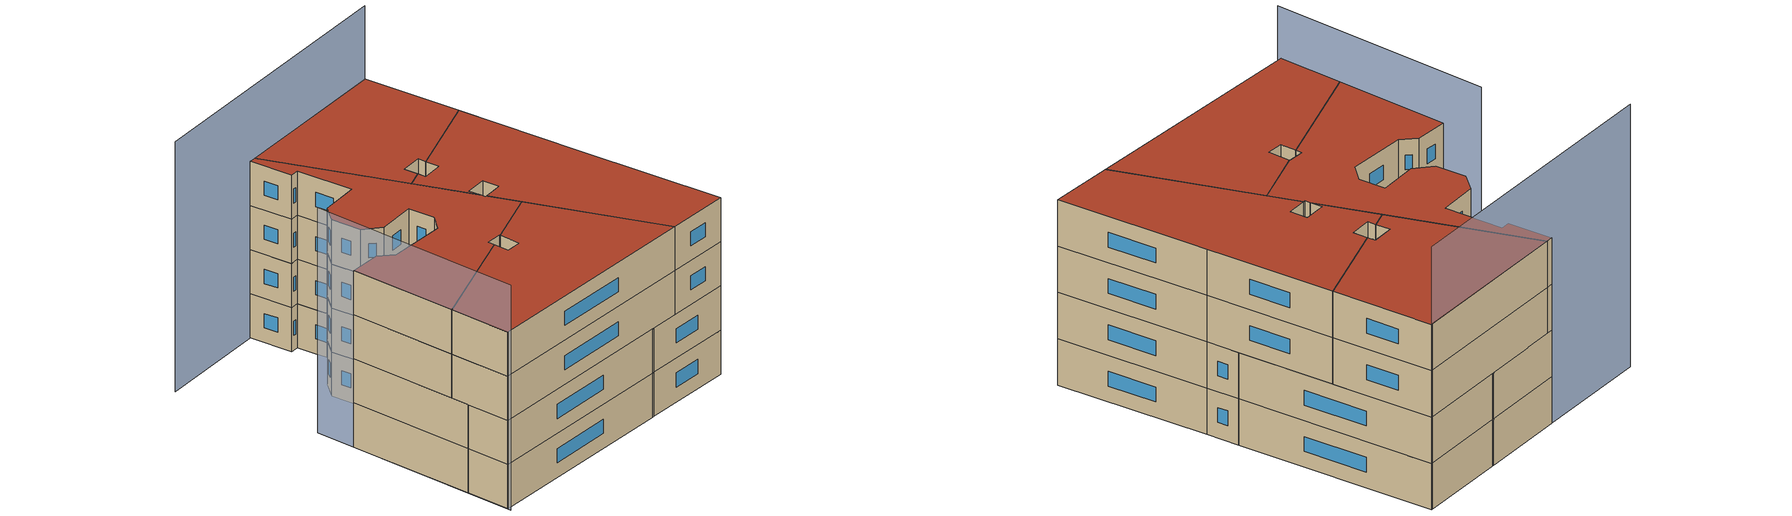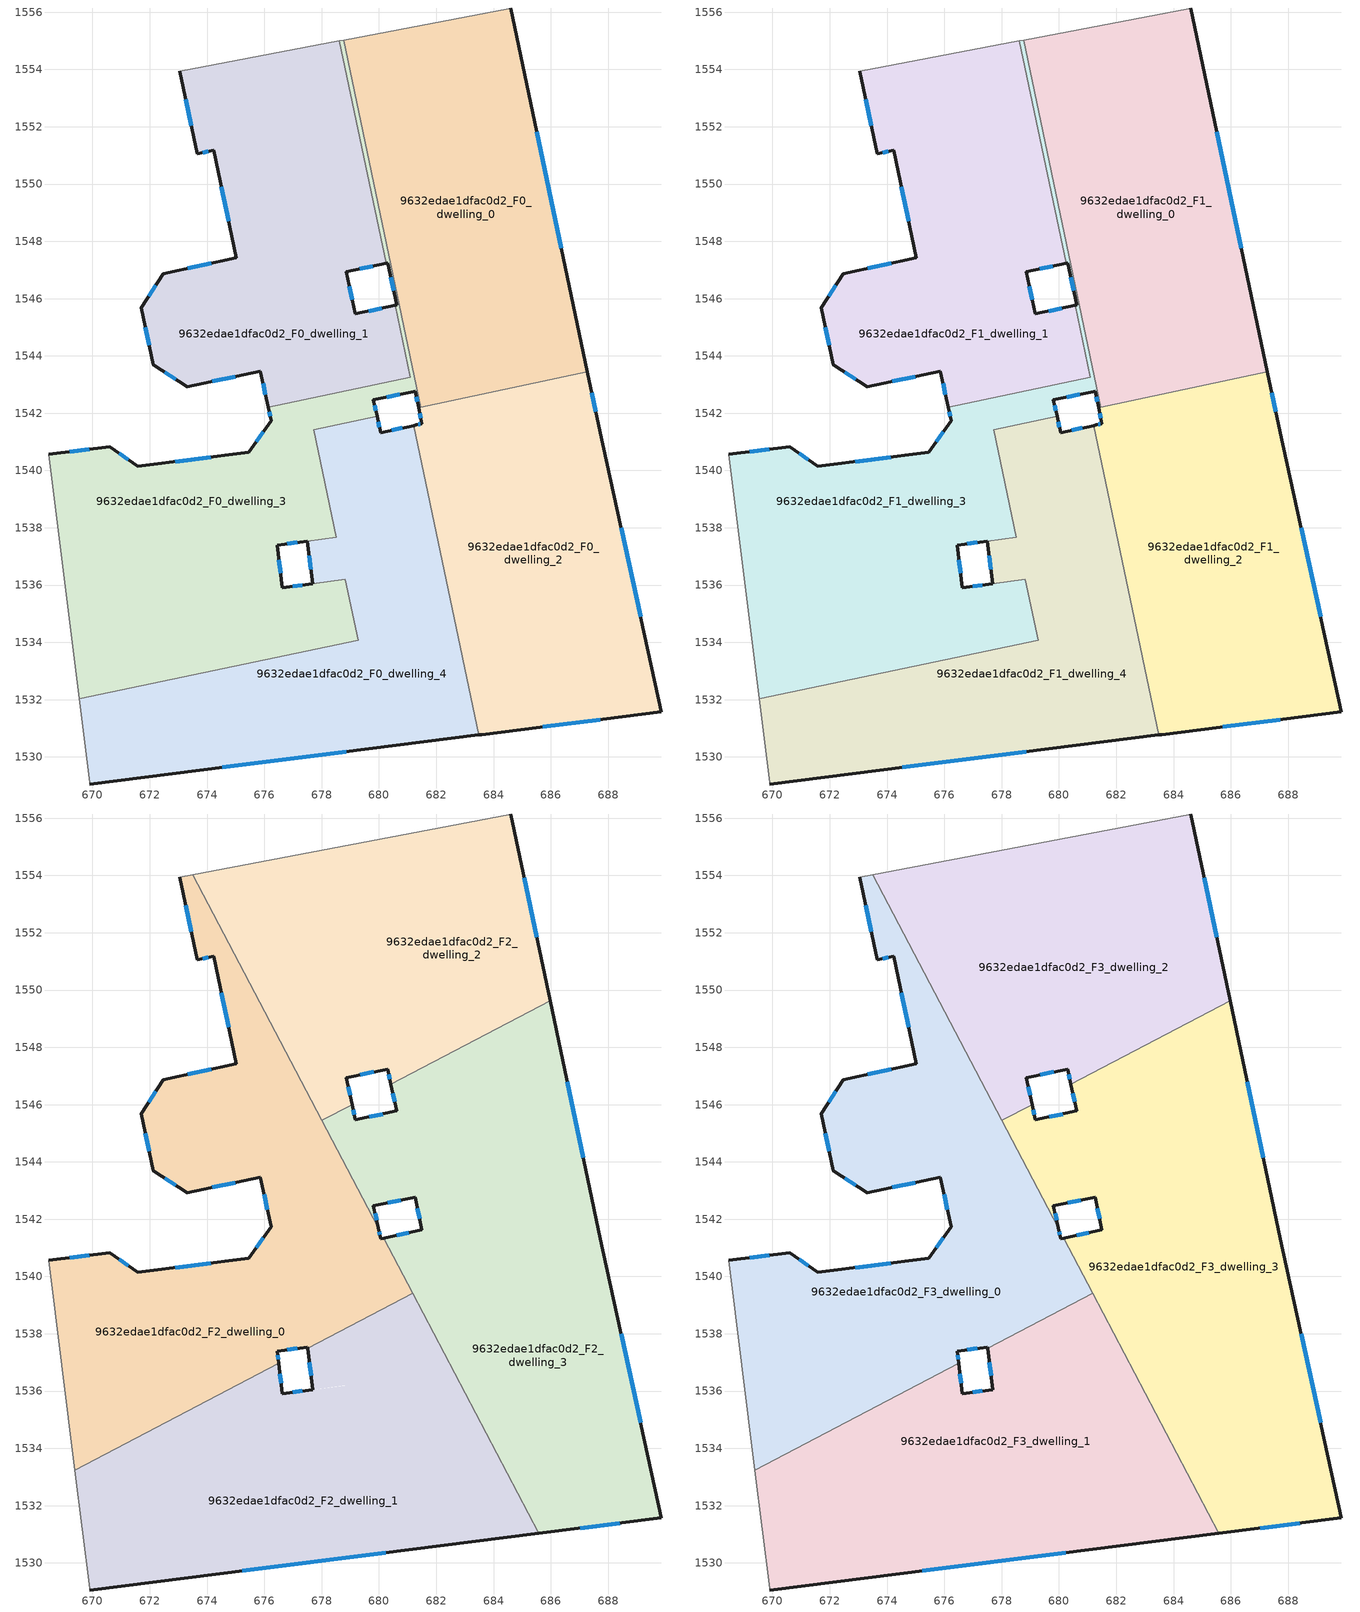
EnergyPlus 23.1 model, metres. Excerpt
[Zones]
9632edae1dfac0d2_F0_dwelling_0
 floor ground (EU_floor_Construction): 684.6,1556.15 687.28,1543.44 681.46,1542.21 678.77,1555.03 684.54,1556.12 z0
 wall outside (EU_wall_Construction): 687.28,1543.44 684.6,1556.15 z0:3
 wall adiabatic (EU_wall_Construction): 684.6,1556.15 684.54,1556.12 678.77,1555.03 z0:3
 wall to 9632edae1dfac0d2_F0_dwelling_3 (EU_wall_Construction): 678.77,1555.03 681.46,1542.21 z0:3
 wall to 9632edae1dfac0d2_F0_dwelling_2 (EU_wall_Construction): 681.46,1542.21 687.28,1543.44 z0:3
 window (EU_Window_Construction): 686.37,1547.76 685.51,1551.82 z1.02:1.98
9632edae1dfac0d2_F0_dwelling_1
 floor ground (EU_floor_Construction): 678.62,1555 680.25,1547.23 678.86,1546.94 679.18,1545.46 680.56,1545.76 681.09,1543.26 676.13,1542.21 675.86,1543.47 673.3,1542.92 672.12,1543.69 671.69,1545.68 672.46,1546.87 675.02,1547.42 674.23,1551.18 673.66,1551.06 673.04,1553.93 z0
 wall outside (EU_wall_Construction): 673.04,1553.93 673.66,1551.06 674.23,1551.18 675.02,1547.42 672.46,1546.87 671.69,1545.68 672.12,1543.69 673.3,1542.92 675.86,1543.47 676.13,1542.21 / 680.56,1545.76 679.18,1545.46 678.86,1546.94 680.25,1547.23 z0:3
 wall adiabatic (EU_wall_Construction): 678.62,1555 673.04,1553.93 z0:3
 wall to 9632edae1dfac0d2_F0_dwelling_3 (EU_wall_Construction): 680.25,1547.23 678.62,1555 / 676.13,1542.21 681.09,1543.26 680.56,1545.76 z0:3
 window (EU_Window_Construction): 674.17,1543.11 674.99,1543.28 / 672.52,1543.43 672.9,1543.18 / 671.84,1545.01 671.97,1544.37 / 672.2,1546.46 671.96,1546.09 / 674.15,1547.23 673.33,1547.05 / 674.5,1549.9 674.75,1548.7 / 673.85,1551.1 674.03,1551.14 / 673.25,1552.96 673.45,1552.04 / 679.33,1547.04 679.78,1547.13 / 679.07,1545.96 678.97,1546.44 / 680.09,1545.66 679.65,1545.57 / 675.95,1543.04 676.04,1542.64 z1.02:1.98
9632edae1dfac0d2_F0_dwelling_2
 floor ground (EU_floor_Construction): 687.28,1543.44 687.73,1541.32 689.86,1531.57 683.58,1530.78 683.48,1530.77 681.21,1541.57 681.31,1541.59 681.5,1541.63 681.38,1542.2 z0
 wall outside (EU_wall_Construction): 681.38,1542.2 681.5,1541.63 681.31,1541.59 681.21,1541.57 / 683.48,1530.77 683.58,1530.78 689.86,1531.57 687.73,1541.32 687.28,1543.44 z0:3
 wall to 9632edae1dfac0d2_F0_dwelling_4 (EU_wall_Construction): 681.21,1541.57 683.48,1530.77 z0:3
 wall to 9632edae1dfac0d2_F0_dwelling_3 (EU_wall_Construction): 681.46,1542.21 681.38,1542.2 z0:3
 window (EU_Window_Construction): 681.44,1541.62 681.37,1541.61 / 681.42,1542.01 681.46,1541.83 / 687.58,1542.04 687.43,1542.72 / 689.13,1534.89 688.45,1538 / 685.72,1531.05 687.72,1531.3 z1.02:1.98
9632edae1dfac0d2_F0_dwelling_3
 floor ground (EU_floor_Construction): 678.77,1555.03 681.46,1542.21 681.38,1542.2 681.26,1542.77 681.19,1542.76 679.81,1542.46 679.93,1541.89 677.72,1541.43 678.51,1537.67 676.45,1537.4 676.63,1535.91 678.82,1536.2 679.27,1534.08 669.54,1532.03 668.47,1540.56 670.61,1540.83 671.58,1540.14 675.45,1540.63 676.23,1541.73 676.13,1542.21 681.09,1543.26 680.56,1545.76 680.62,1545.78 680.31,1547.24 680.25,1547.23 678.62,1555 z0
 wall outside (EU_wall_Construction): 676.13,1542.21 676.23,1541.73 675.45,1540.63 671.58,1540.14 670.61,1540.83 668.47,1540.56 / 680.25,1547.23 680.31,1547.24 680.62,1545.78 680.56,1545.76 / 679.93,1541.89 679.81,1542.46 681.19,1542.76 681.26,1542.77 681.38,1542.2 / 677.69,1536.05 676.63,1535.91 676.45,1537.4 677.5,1537.53 z0:3
 wall adiabatic (EU_wall_Construction): 668.47,1540.56 669.54,1532.03 / 678.77,1555.03 678.62,1555 z0:3
 wall to 9632edae1dfac0d2_F0_dwelling_4 (EU_wall_Construction): 677.51,1537.54 678.52,1537.67 / 678.82,1536.2 677.69,1536.05 / 669.54,1532.03 679.27,1534.08 678.82,1536.19 / 678.51,1537.67 677.72,1541.43 679.93,1541.89 z0:3
 window (EU_Window_Construction): 669.88,1540.74 669.2,1540.65 / 671.25,1540.38 670.94,1540.6 / 674.13,1540.46 672.9,1540.31 / 675.97,1541.36 675.72,1541 / 676.16,1542.05 676.2,1541.9 / 680.41,1546.74 680.51,1546.28 / 681.3,1542.58 681.34,1542.39 / 680.28,1542.56 680.72,1542.66 / 679.89,1542.09 679.85,1542.27 / 676.81,1537.44 677.14,1537.49 / 676.57,1536.42 676.51,1536.89 / 677.33,1536 676.99,1535.96 z1.02:1.98
9632edae1dfac0d2_F0_dwelling_4
 floor ground (EU_floor_Construction): 681.21,1541.57 683.48,1530.77 669.9,1529.05 669.9,1529.11 669.54,1532.03 679.27,1534.08 678.82,1536.2 677.69,1536.05 677.51,1537.54 678.52,1537.67 677.72,1541.43 679.93,1541.89 680.06,1541.32 z0
 wall outside (EU_wall_Construction): 681.21,1541.57 680.06,1541.32 679.93,1541.89 / 669.9,1529.05 683.48,1530.77 / 677.51,1537.54 677.69,1536.05 z0:3
 wall adiabatic (EU_wall_Construction): 669.54,1532.03 669.9,1529.11 669.9,1529.05 z0:3
 window (EU_Window_Construction): 680.02,1541.51 679.98,1541.7 / 680.82,1541.48 680.45,1541.4 / 674.52,1529.64 678.86,1530.18 / 677.57,1537.03 677.63,1536.55 z1.02:1.98
9632edae1dfac0d2_F1_dwelling_0
 floor to 9632edae1dfac0d2_F0_dwelling_0 (EU_floor_Construction): 684.6,1556.15 687.28,1543.44 681.46,1542.21 678.77,1555.03 684.54,1556.12 z3
 wall outside (EU_wall_Construction): 687.28,1543.44 684.6,1556.15 z3:6
 wall adiabatic (EU_wall_Construction): 684.6,1556.15 684.54,1556.12 678.77,1555.03 z3:6
 wall to 9632edae1dfac0d2_F1_dwelling_3 (EU_wall_Construction): 678.77,1555.03 681.46,1542.21 z3:6
 wall to 9632edae1dfac0d2_F1_dwelling_2 (EU_wall_Construction): 681.46,1542.21 687.28,1543.44 z3:6
 window (EU_Window_Construction): 686.37,1547.76 685.51,1551.82 z4.02:4.98
9632edae1dfac0d2_F1_dwelling_1
 floor to 9632edae1dfac0d2_F0_dwelling_1 (EU_floor_Construction): 678.62,1555 680.25,1547.23 678.86,1546.94 679.18,1545.46 680.56,1545.76 681.09,1543.26 676.13,1542.21 675.86,1543.47 673.3,1542.92 672.12,1543.69 671.69,1545.68 672.46,1546.87 675.02,1547.42 674.23,1551.18 673.66,1551.06 673.04,1553.93 z3
 wall outside (EU_wall_Construction): 673.04,1553.93 673.66,1551.06 674.23,1551.18 675.02,1547.42 672.46,1546.87 671.69,1545.68 672.12,1543.69 673.3,1542.92 675.86,1543.47 676.13,1542.21 / 680.56,1545.76 679.18,1545.46 678.86,1546.94 680.25,1547.23 z3:6
 wall adiabatic (EU_wall_Construction): 678.62,1555 673.04,1553.93 z3:6
 wall to 9632edae1dfac0d2_F1_dwelling_3 (EU_wall_Construction): 680.25,1547.23 678.62,1555 / 676.13,1542.21 681.09,1543.26 680.56,1545.76 z3:6
 window (EU_Window_Construction): 674.17,1543.11 674.99,1543.28 / 672.52,1543.43 672.9,1543.18 / 671.84,1545.01 671.97,1544.37 / 672.2,1546.46 671.96,1546.09 / 674.15,1547.23 673.33,1547.05 / 674.5,1549.9 674.75,1548.7 / 673.85,1551.1 674.03,1551.14 / 673.25,1552.96 673.45,1552.04 / 679.33,1547.04 679.78,1547.13 / 679.07,1545.96 678.97,1546.44 / 680.09,1545.66 679.65,1545.57 / 675.95,1543.04 676.04,1542.64 z4.02:4.98
9632edae1dfac0d2_F1_dwelling_2
 floor to 9632edae1dfac0d2_F0_dwelling_2 (EU_floor_Construction): 687.28,1543.44 687.73,1541.32 689.86,1531.57 683.58,1530.78 683.48,1530.77 681.21,1541.57 681.31,1541.59 681.5,1541.63 681.38,1542.2 z3
 wall outside (EU_wall_Construction): 681.38,1542.2 681.5,1541.63 681.31,1541.59 681.21,1541.57 / 683.48,1530.77 683.58,1530.78 689.86,1531.57 687.73,1541.32 687.28,1543.44 z3:6
 wall to 9632edae1dfac0d2_F1_dwelling_4 (EU_wall_Construction): 681.21,1541.57 683.48,1530.77 z3:6
 wall to 9632edae1dfac0d2_F1_dwelling_3 (EU_wall_Construction): 681.46,1542.21 681.38,1542.2 z3:6
 window (EU_Window_Construction): 681.44,1541.62 681.37,1541.61 / 681.42,1542.01 681.46,1541.83 / 687.58,1542.04 687.43,1542.72 / 689.13,1534.89 688.45,1538 / 685.72,1531.05 687.72,1531.3 z4.02:4.98
9632edae1dfac0d2_F1_dwelling_3
 floor to 9632edae1dfac0d2_F0_dwelling_3 (EU_floor_Construction): 678.77,1555.03 681.46,1542.21 681.38,1542.2 681.26,1542.77 681.19,1542.76 679.81,1542.46 679.93,1541.89 677.72,1541.43 678.52,1537.67 677.5,1537.53 676.45,1537.4 676.63,1535.91 677.69,1536.05 678.82,1536.19 679.27,1534.08 669.54,1532.03 668.47,1540.56 670.61,1540.83 671.58,1540.14 675.45,1540.63 676.23,1541.73 676.13,1542.21 681.09,1543.26 680.56,1545.76 680.62,1545.78 680.31,1547.24 680.25,1547.23 678.62,1555 z3
 wall outside (EU_wall_Construction): 676.13,1542.21 676.23,1541.73 675.45,1540.63 671.58,1540.14 670.61,1540.83 668.47,1540.56 / 680.25,1547.23 680.31,1547.24 680.62,1545.78 680.56,1545.76 / 679.93,1541.89 679.81,1542.46 681.19,1542.76 681.26,1542.77 681.38,1542.2 / 677.69,1536.05 676.63,1535.91 676.45,1537.4 677.5,1537.53 z3:6
 wall adiabatic (EU_wall_Construction): 668.47,1540.56 669.54,1532.03 / 678.77,1555.03 678.62,1555 z3:6
 wall to 9632edae1dfac0d2_F1_dwelling_4 (EU_wall_Construction): 677.51,1537.54 678.52,1537.67 / 678.82,1536.2 677.69,1536.05 / 669.54,1532.03 679.27,1534.08 678.82,1536.19 / 678.51,1537.67 677.72,1541.43 679.93,1541.89 z3:6
 window (EU_Window_Construction): 669.88,1540.74 669.2,1540.65 / 671.25,1540.38 670.94,1540.6 / 674.13,1540.46 672.9,1540.31 / 675.97,1541.36 675.72,1541 / 676.16,1542.05 676.2,1541.9 / 680.41,1546.74 680.51,1546.28 / 681.3,1542.58 681.34,1542.39 / 680.28,1542.56 680.72,1542.66 / 679.89,1542.09 679.85,1542.27 / 676.81,1537.44 677.14,1537.49 / 676.57,1536.42 676.51,1536.89 / 677.33,1536 676.99,1535.96 z4.02:4.98
9632edae1dfac0d2_F1_dwelling_4
 floor to 9632edae1dfac0d2_F0_dwelling_4 (EU_floor_Construction): 681.21,1541.57 683.48,1530.77 669.9,1529.05 669.9,1529.11 669.54,1532.03 679.27,1534.08 678.82,1536.2 677.69,1536.05 677.51,1537.54 678.52,1537.67 677.72,1541.43 679.93,1541.89 680.06,1541.32 z3
 wall outside (EU_wall_Construction): 681.21,1541.57 680.06,1541.32 679.93,1541.89 / 669.9,1529.05 683.48,1530.77 / 677.51,1537.54 677.69,1536.05 z3:6
 wall adiabatic (EU_wall_Construction): 669.54,1532.03 669.9,1529.11 669.9,1529.05 z3:6
 window (EU_Window_Construction): 680.02,1541.51 679.98,1541.7 / 680.82,1541.48 680.45,1541.4 / 674.52,1529.64 678.86,1530.18 / 677.57,1537.03 677.63,1536.55 z4.02:4.98
9632edae1dfac0d2_F2_dwelling_0
 floor to 9632edae1dfac0d2_F1_dwelling_3 (EU_floor_Construction): 679.35,1542.89 679.88,1541.88 677.72,1541.43 678.45,1537.99 677.61,1537.55 676.45,1537.4 676.5,1536.97 669.39,1533.23 668.47,1540.56 670.61,1540.83 671.58,1540.14 675.45,1540.63 676.23,1541.73 676.13,1542.21 z6
 floor to 9632edae1dfac0d2_F1_dwelling_4 (EU_floor_Construction): 680.16,1541.34 681.17,1539.42 678.45,1537.99 677.72,1541.43 679.88,1541.88 679.97,1541.7 680.06,1541.32 z6
 floor to 9632edae1dfac0d2_F1_dwelling_1 (EU_floor_Construction): 673.51,1554.02 679.35,1542.89 676.13,1542.21 675.86,1543.47 673.3,1542.92 672.12,1543.69 671.69,1545.68 672.46,1546.87 675.02,1547.42 674.23,1551.18 673.66,1551.06 673.04,1553.93 z6
 wall outside (EU_wall_Construction): 673.04,1553.93 673.66,1551.06 674.23,1551.18 675.02,1547.42 672.46,1546.87 671.69,1545.68 672.12,1543.69 673.3,1542.92 675.86,1543.47 676.23,1541.73 675.45,1540.63 671.58,1540.14 670.61,1540.83 668.47,1540.56 / 680.16,1541.34 680.06,1541.32 679.98,1541.7 / 677.51,1537.5 677.51,1537.54 / 676.5,1536.97 676.45,1537.4 677.51,1537.54 z6:9
 wall adiabatic (EU_wall_Construction): 673.51,1554.02 673.04,1553.93 / 668.47,1540.56 669.39,1533.23 z6:9
 wall to 9632edae1dfac0d2_F2_dwelling_1 (EU_wall_Construction): 677.51,1537.5 681.17,1539.42 / 669.39,1533.23 676.5,1536.97 z6:9
 wall to 9632edae1dfac0d2_F2_dwelling_2 (EU_wall_Construction): 678.01,1545.45 673.51,1554.02 z6:9
 wall to 9632edae1dfac0d2_F2_dwelling_3 (EU_wall_Construction): 681.17,1539.42 680.16,1541.34 / 679.98,1541.7 678.01,1545.45 z6:9
 window (EU_Window_Construction): 674.13,1540.46 672.9,1540.31 / 675.97,1541.36 675.72,1541 / 675.99,1542.88 676.11,1542.32 / 674.17,1543.11 674.99,1543.28 / 672.52,1543.43 672.9,1543.18 / 671.84,1545.01 671.97,1544.37 / 672.2,1546.46 671.96,1546.09 / 674.15,1547.23 673.33,1547.05 / 674.5,1549.9 674.75,1548.7 / 673.85,1551.1 674.03,1551.14 / 673.25,1552.96 673.45,1552.04 / 680.03,1541.45 680,1541.57 / 676.81,1537.44 677.15,1537.49 / 676.48,1537.11 676.47,1537.25 / 669.88,1540.74 669.2,1540.65 / 671.25,1540.38 670.94,1540.6 z7.02:7.98
9632edae1dfac0d2_F2_dwelling_1
 floor to 9632edae1dfac0d2_F1_dwelling_4 (EU_floor_Construction): 681.99,1537.86 683.48,1530.77 669.9,1529.05 669.9,1529.11 669.54,1532.03 679.27,1534.08 678.82,1536.2 677.69,1536.05 677.51,1537.5 677.61,1537.55 678.52,1537.67 678.45,1537.99 681.17,1539.42 z6
 floor to 9632edae1dfac0d2_F1_dwelling_3 (EU_floor_Construction): 678.45,1537.99 678.52,1537.67 677.61,1537.55 z6; 678.82,1536.19 679.27,1534.08 669.54,1532.03 669.39,1533.23 676.5,1536.97 676.63,1535.91 z6
 floor to 9632edae1dfac0d2_F1_dwelling_2 (EU_floor_Construction): 681.99,1537.86 685.57,1531.03 683.48,1530.77 z6
 wall outside (EU_wall_Construction): 677.51,1537.5 677.69,1536.05 676.63,1535.91 676.5,1536.97 / 669.9,1529.05 685.57,1531.03 z6:9
 wall adiabatic (EU_wall_Construction): 669.39,1533.23 669.9,1529.11 669.9,1529.05 z6:9
 wall to 9632edae1dfac0d2_F2_dwelling_3 (EU_wall_Construction): 685.57,1531.03 681.17,1539.42 z6:9
 window (EU_Window_Construction): 676.59,1536.27 676.55,1536.61 / 677.33,1536 676.99,1535.96 / 677.57,1537 677.63,1536.54 / 675.23,1529.73 680.24,1530.36 z7.02:7.98
9632edae1dfac0d2_F2_dwelling_2
 floor to 9632edae1dfac0d2_F1_dwelling_0 (EU_floor_Construction): 684.6,1556.15 685.97,1549.63 680.51,1546.76 678.77,1555.03 684.54,1556.12 z6
 floor to 9632edae1dfac0d2_F1_dwelling_1 (EU_floor_Construction): 678.62,1555 680.25,1547.23 678.86,1546.94 679.06,1546 678.01,1545.45 673.51,1554.02 z6
 floor to 9632edae1dfac0d2_F1_dwelling_3 (EU_floor_Construction): 678.77,1555.03 680.51,1546.76 680.42,1546.71 680.31,1547.24 680.25,1547.23 678.62,1555 z6
 wall outside (EU_wall_Construction): 685.97,1549.63 684.6,1556.15 / 679.06,1546 678.86,1546.94 680.31,1547.24 680.42,1546.71 z6:9
 wall to 9632edae1dfac0d2_F2_dwelling_3 (EU_wall_Construction): 680.42,1546.71 685.97,1549.63 / 678.01,1545.45 679.06,1546 z6:9
 wall adiabatic (EU_wall_Construction): 684.6,1556.15 684.54,1556.12 673.51,1554.02 z6:9
 window (EU_Window_Construction): 685.51,1551.85 685.07,1553.93 / 680.34,1547.06 680.38,1546.89 / 679.35,1547.04 679.81,1547.14 / 678.99,1546.32 678.93,1546.62 z7.02:7.98
9632edae1dfac0d2_F2_dwelling_3
 floor to 9632edae1dfac0d2_F1_dwelling_1 (EU_floor_Construction): 680.56,1545.76 681.09,1543.26 679.35,1542.89 678.01,1545.45 679.06,1546 679.18,1545.46 z6
 floor to 9632edae1dfac0d2_F1_dwelling_2 (EU_floor_Construction): 687.28,1543.44 687.73,1541.32 689.86,1531.57 685.57,1531.03 681.99,1537.86 681.21,1541.57 681.31,1541.59 681.5,1541.63 681.38,1542.2 z6
 floor to 9632edae1dfac0d2_F1_dwelling_0 (EU_floor_Construction): 685.97,1549.63 687.28,1543.44 681.46,1542.21 680.51,1546.76 z6
 floor to 9632edae1dfac0d2_F1_dwelling_4 (EU_floor_Construction): 681.21,1541.57 681.99,1537.86 680.16,1541.34 z6
 floor to 9632edae1dfac0d2_F1_dwelling_3 (EU_floor_Construction): 680.51,1546.76 681.46,1542.21 681.38,1542.2 681.26,1542.77 681.19,1542.76 679.81,1542.46 679.93,1541.89 679.88,1541.88 679.35,1542.89 681.09,1543.26 680.56,1545.76 680.62,1545.78 680.42,1546.71 z6
 wall outside (EU_wall_Construction): 679.98,1541.7 679.81,1542.46 681.26,1542.77 681.5,1541.63 680.16,1541.34 / 680.42,1546.71 680.62,1545.78 679.18,1545.46 679.06,1546 / 685.57,1531.03 689.86,1531.57 687.73,1541.32 685.97,1549.63 z6:9
 window (EU_Window_Construction): 680.3,1542.57 680.77,1542.67 / 679.92,1541.96 679.87,1542.2 / 679.14,1545.65 679.1,1545.82 / 680.13,1545.67 679.67,1545.57 / 680.49,1546.4 680.55,1546.1 / 687.13,1544.15 686.57,1546.8 / 689.13,1534.89 688.45,1538 / 687.03,1531.21 688.4,1531.39 / 681.05,1541.53 680.62,1541.44 / 681.34,1542.38 681.42,1542.02 z7.02:7.98
9632edae1dfac0d2_F3_dwelling_0
 floor to 9632edae1dfac0d2_F2_dwelling_0 (EU_floor_Construction): 674.23,1551.18 673.66,1551.06 673.04,1553.93 673.51,1554.02 679.98,1541.7 680.06,1541.32 680.16,1541.34 681.17,1539.42 677.51,1537.5 677.51,1537.54 676.45,1537.4 676.5,1536.97 669.39,1533.23 668.47,1540.56 670.61,1540.83 671.58,1540.14 675.45,1540.63 676.23,1541.73 675.86,1543.47 673.3,1542.92 672.12,1543.69 671.69,1545.68 672.46,1546.87 675.02,1547.42 z9
 wall outside (EU_wall_Construction): 673.04,1553.93 673.66,1551.06 674.23,1551.18 675.02,1547.42 672.46,1546.87 671.69,1545.68 672.12,1543.69 673.3,1542.92 675.86,1543.47 676.23,1541.73 675.45,1540.63 671.58,1540.14 670.61,1540.83 668.47,1540.56 / 680.16,1541.34 680.06,1541.32 679.98,1541.7 / 676.5,1536.97 676.45,1537.4 677.51,1537.54 677.51,1537.5 z9:12
 wall adiabatic (EU_wall_Construction): 673.51,1554.02 673.04,1553.93 / 668.47,1540.56 669.39,1533.23 z9:12
 wall to 9632edae1dfac0d2_F3_dwelling_1 (EU_wall_Construction): 677.51,1537.5 681.17,1539.42 / 669.39,1533.23 676.5,1536.97 z9:12
 wall to 9632edae1dfac0d2_F3_dwelling_2 (EU_wall_Construction): 678.01,1545.45 673.51,1554.02 z9:12
 wall to 9632edae1dfac0d2_F3_dwelling_3 (EU_wall_Construction): 681.17,1539.42 680.16,1541.34 / 679.98,1541.7 678.01,1545.45 z9:12
 window (EU_Window_Construction): 674.13,1540.46 672.9,1540.31 / 675.97,1541.36 675.72,1541 / 675.99,1542.88 676.11,1542.32 / 674.17,1543.11 674.99,1543.28 / 672.52,1543.43 672.9,1543.18 / 671.84,1545.01 671.97,1544.37 / 672.2,1546.46 671.96,1546.09 / 674.15,1547.23 673.33,1547.05 / 674.5,1549.9 674.75,1548.7 / 673.85,1551.1 674.03,1551.14 / 673.25,1552.96 673.45,1552.04 / 680.03,1541.45 680,1541.57 / 676.81,1537.44 677.15,1537.49 / 676.48,1537.11 676.47,1537.25 / 669.88,1540.74 669.2,1540.65 / 671.25,1540.38 670.94,1540.6 z10.02:10.98
 roof outside (EU_roof_Construction): 677.51,1537.5 681.17,1539.42 680.16,1541.34 680.06,1541.32 679.98,1541.7 673.51,1554.02 673.04,1553.93 673.66,1551.06 674.23,1551.18 675.02,1547.42 672.46,1546.87 671.69,1545.68 672.12,1543.69 673.3,1542.92 675.86,1543.47 676.23,1541.73 675.45,1540.63 671.58,1540.14 670.61,1540.83 668.47,1540.56 669.39,1533.23 676.5,1536.97 676.45,1537.4 677.51,1537.54 z12
9632edae1dfac0d2_F3_dwelling_1
 floor to 9632edae1dfac0d2_F2_dwelling_1 (EU_floor_Construction): 681.17,1539.42 685.57,1531.03 669.9,1529.05 669.9,1529.11 669.39,1533.23 676.5,1536.97 676.63,1535.91 677.69,1536.05 677.51,1537.5 z9
 wall outside (EU_wall_Construction): 677.51,1537.5 677.69,1536.05 676.63,1535.91 676.5,1536.97 / 669.9,1529.05 685.57,1531.03 z9:12
 wall adiabatic (EU_wall_Construction): 669.39,1533.23 669.9,1529.11 669.9,1529.05 z9:12
 wall to 9632edae1dfac0d2_F3_dwelling_3 (EU_wall_Construction): 685.57,1531.03 681.17,1539.42 z9:12
 window (EU_Window_Construction): 676.59,1536.27 676.55,1536.61 / 677.33,1536 676.99,1535.96 / 677.57,1537 677.63,1536.54 / 675.23,1529.73 680.24,1530.36 z10.02:10.98
 roof outside (EU_roof_Construction): 685.57,1531.03 681.17,1539.42 677.51,1537.5 677.69,1536.05 676.63,1535.91 676.5,1536.97 669.39,1533.23 669.9,1529.11 669.9,1529.05 z12
9632edae1dfac0d2_F3_dwelling_2
 floor to 9632edae1dfac0d2_F2_dwelling_2 (EU_floor_Construction): 684.6,1556.15 685.97,1549.63 680.42,1546.71 680.31,1547.24 678.86,1546.94 679.06,1546 678.01,1545.45 673.51,1554.02 684.54,1556.12 z9
 wall outside (EU_wall_Construction): 685.97,1549.63 684.6,1556.15 / 679.06,1546 678.86,1546.94 680.31,1547.24 680.42,1546.71 z9:12
 wall to 9632edae1dfac0d2_F3_dwelling_3 (EU_wall_Construction): 680.42,1546.71 685.97,1549.63 / 678.01,1545.45 679.06,1546 z9:12
 wall adiabatic (EU_wall_Construction): 684.6,1556.15 684.54,1556.12 673.51,1554.02 z9:12
 window (EU_Window_Construction): 685.51,1551.85 685.07,1553.93 / 680.34,1547.06 680.38,1546.89 / 679.35,1547.04 679.81,1547.14 / 678.99,1546.32 678.93,1546.62 z10.02:10.98
 roof outside (EU_roof_Construction): 685.97,1549.63 684.6,1556.15 684.54,1556.12 673.51,1554.02 678.01,1545.45 679.06,1546 678.86,1546.94 680.31,1547.24 680.42,1546.71 z12
9632edae1dfac0d2_F3_dwelling_3
 floor to 9632edae1dfac0d2_F2_dwelling_3 (EU_floor_Construction): 685.97,1549.63 687.73,1541.32 689.86,1531.57 685.57,1531.03 680.16,1541.34 681.5,1541.63 681.26,1542.77 679.81,1542.46 679.98,1541.7 678.01,1545.45 679.06,1546 679.18,1545.46 680.62,1545.78 680.42,1546.71 z9
 wall outside (EU_wall_Construction): 679.98,1541.7 679.81,1542.46 681.26,1542.77 681.5,1541.63 680.16,1541.34 / 680.42,1546.71 680.62,1545.78 679.18,1545.46 679.06,1546 / 685.57,1531.03 689.86,1531.57 687.73,1541.32 685.97,1549.63 z9:12
 window (EU_Window_Construction): 680.3,1542.57 680.77,1542.67 / 679.92,1541.96 679.87,1542.2 / 679.14,1545.65 679.1,1545.82 / 680.13,1545.67 679.67,1545.57 / 680.49,1546.4 680.55,1546.1 / 687.13,1544.15 686.57,1546.8 / 689.13,1534.89 688.45,1538 / 687.03,1531.21 688.4,1531.39 / 681.05,1541.53 680.62,1541.44 / 681.34,1542.38 681.42,1542.02 z10.02:10.98
 roof outside (EU_roof_Construction): 689.86,1531.57 687.73,1541.32 685.97,1549.63 680.42,1546.71 680.62,1545.78 679.18,1545.46 679.06,1546 678.01,1545.45 679.98,1541.7 679.81,1542.46 681.26,1542.77 681.5,1541.63 680.16,1541.34 685.57,1531.03 z12
shading: 668.14,1543.25 669.94,1528.83 z0:15.3; 684.55,1556.08 665.52,1552.53 z0:17
[Building]
EU S2 Campaign: North Axis=0; Terrain=City; Solar Distribution=FullExterior
[Site:Location]
Vienna: Latitude=48; Longitude=16.5; Time Zone=1; Elevation=183
[SizingPeriod:WeatherFileDays]
AnnualSizingPeriod: Begin Month=1; Begin Day of Month=1; End Month=12; End Day of Month=31; Day of Week for Start Day=Monday; Use Weather File Daylight Saving Period=No; Use Weather File Rain and Snow Indicators=No
[MATERIAL]
EU_InternalMass_Material: Roughness=MediumRough; Thickness=0.1; Conductivity=1; Density=1800; Specific Heat=900; Thermal Absorptance=0.9; Solar Absorptance=0.7; Visible Absorptance=0.7
[MATERIAL:NOMASS] Roughness=MediumRough; Thermal Absorptance=0.9; Solar Absorptance=0.7; Visible Absorptance=0.7
Name | Thermal Resistance
EU_wall_NoMass | 0.942466
EU_roof_NoMass | 0.551687
EU_floor_NoMass | 0.66527
[WINDOWMATERIAL:SIMPLEGLAZINGSYSTEM]
EU_Window_SimpleGlazing: UFactor=2.03367; Solar Heat Gain Coefficient=0.65; Visible Transmittance=0.65
[CONSTRUCTION]
EU_wall_Construction: EU_wall_NoMass
EU_roof_Construction: EU_roof_NoMass
EU_floor_Construction: EU_floor_NoMass
EU_Window_Construction: EU_Window_SimpleGlazing
EU_InternalMass_Construction: EU_InternalMass_Material
[ZONE] Type=1; Multiplier=1; Ceiling Height=autocalculate; Floor Area=autocalculate; Part of Total Floor Area=Yes
Name | Volume
9632edae1dfac0d2_F0_dwelling_0; 9632edae1dfac0d2_F1_dwelling_0 | 232.352
9632edae1dfac0d2_F2_dwelling_0; 9632edae1dfac0d2_F3_dwelling_0 | 284.799
9632edae1dfac0d2_F0_dwelling_1; 9632edae1dfac0d2_F1_dwelling_1 | 223.077
9632edae1dfac0d2_F2_dwelling_1; 9632edae1dfac0d2_F3_dwelling_1 | 284.777
9632edae1dfac0d2_F0_dwelling_2; 9632edae1dfac0d2_F1_dwelling_2 | 226.112
9632edae1dfac0d2_F2_dwelling_2; 9632edae1dfac0d2_F3_dwelling_2 | 240.03
9632edae1dfac0d2_F0_dwelling_3 | 233.257
9632edae1dfac0d2_F1_dwelling_3 | 233.273
9632edae1dfac0d2_F2_dwelling_3; 9632edae1dfac0d2_F3_dwelling_3 | 329.523
9632edae1dfac0d2_F0_dwelling_4; 9632edae1dfac0d2_F1_dwelling_4 | 224.339
[INTERNALMASS] Construction=EU_InternalMass_Construction
Name | Zone or ZoneList | Surface Area
9632edae1dfac0d2_F0_dwelling_0_EU_InternalMass | 9632edae1dfac0d2_F0_dwelling_0 | 77.4505
9632edae1dfac0d2_F0_dwelling_1_EU_InternalMass | 9632edae1dfac0d2_F0_dwelling_1 | 74.3582
9632edae1dfac0d2_F0_dwelling_2_EU_InternalMass | 9632edae1dfac0d2_F0_dwelling_2 | 75.3719
9632edae1dfac0d2_F0_dwelling_3_EU_InternalMass | 9632edae1dfac0d2_F0_dwelling_3 | 77.7557
9632edae1dfac0d2_F0_dwelling_4_EU_InternalMass | 9632edae1dfac0d2_F0_dwelling_4 | 74.7778
9632edae1dfac0d2_F1_dwelling_0_EU_InternalMass | 9632edae1dfac0d2_F1_dwelling_0 | 77.4505
9632edae1dfac0d2_F1_dwelling_1_EU_InternalMass | 9632edae1dfac0d2_F1_dwelling_1 | 74.3582
9632edae1dfac0d2_F1_dwelling_2_EU_InternalMass | 9632edae1dfac0d2_F1_dwelling_2 | 75.3719
9632edae1dfac0d2_F1_dwelling_3_EU_InternalMass | 9632edae1dfac0d2_F1_dwelling_3 | 77.7557
9632edae1dfac0d2_F1_dwelling_4_EU_InternalMass | 9632edae1dfac0d2_F1_dwelling_4 | 74.7778
9632edae1dfac0d2_F2_dwelling_0_EU_InternalMass | 9632edae1dfac0d2_F2_dwelling_0 | 94.9333
9632edae1dfac0d2_F2_dwelling_1_EU_InternalMass | 9632edae1dfac0d2_F2_dwelling_1 | 94.9259
9632edae1dfac0d2_F2_dwelling_2_EU_InternalMass | 9632edae1dfac0d2_F2_dwelling_2 | 80.01
9632edae1dfac0d2_F2_dwelling_3_EU_InternalMass | 9632edae1dfac0d2_F2_dwelling_3 | 109.841
9632edae1dfac0d2_F3_dwelling_0_EU_InternalMass | 9632edae1dfac0d2_F3_dwelling_0 | 94.9333
9632edae1dfac0d2_F3_dwelling_1_EU_InternalMass | 9632edae1dfac0d2_F3_dwelling_1 | 94.9259
9632edae1dfac0d2_F3_dwelling_2_EU_InternalMass | 9632edae1dfac0d2_F3_dwelling_2 | 80.01
9632edae1dfac0d2_F3_dwelling_3_EU_InternalMass | 9632edae1dfac0d2_F3_dwelling_3 | 109.841
[OTHEREQUIPMENT] Fuel Type=Electricity; Design Level Calculation Method=Watts/Area; Power per Zone Floor Area=1; Fraction Latent=0; Fraction Radiant=0; Fraction Lost=0; Carbon Dioxide Generation Rate=0; EndUse Subcategory=EU_Step8_InternalGains
Name | Zone or ZoneList or Space or SpaceList | Schedule
EU_Step8_InternalGain_9632edae1dfac0d2_F0_dwelling_0_f000 | 9632edae1dfac0d2_F0_dwelling_0 | EU_Step8_GainSchedule_9632edae1dfac0d2_F0_dwelling_0_f000
EU_Step8_InternalGain_9632edae1dfac0d2_F0_dwelling_1_f000 | 9632edae1dfac0d2_F0_dwelling_1 | EU_Step8_GainSchedule_9632edae1dfac0d2_F0_dwelling_1_f000
EU_Step8_InternalGain_9632edae1dfac0d2_F0_dwelling_2_f000 | 9632edae1dfac0d2_F0_dwelling_2 | EU_Step8_GainSchedule_9632edae1dfac0d2_F0_dwelling_2_f000
EU_Step8_InternalGain_9632edae1dfac0d2_F0_dwelling_3_f000 | 9632edae1dfac0d2_F0_dwelling_3 | EU_Step8_GainSchedule_9632edae1dfac0d2_F0_dwelling_3_f000
EU_Step8_InternalGain_9632edae1dfac0d2_F0_dwelling_4_f000 | 9632edae1dfac0d2_F0_dwelling_4 | EU_Step8_GainSchedule_9632edae1dfac0d2_F0_dwelling_4_f000
EU_Step8_InternalGain_9632edae1dfac0d2_F1_dwelling_0_f000 | 9632edae1dfac0d2_F1_dwelling_0 | EU_Step8_GainSchedule_9632edae1dfac0d2_F1_dwelling_0_f000
EU_Step8_InternalGain_9632edae1dfac0d2_F1_dwelling_1_f000 | 9632edae1dfac0d2_F1_dwelling_1 | EU_Step8_GainSchedule_9632edae1dfac0d2_F1_dwelling_1_f000
EU_Step8_InternalGain_9632edae1dfac0d2_F1_dwelling_2_f000 | 9632edae1dfac0d2_F1_dwelling_2 | EU_Step8_GainSchedule_9632edae1dfac0d2_F1_dwelling_2_f000
EU_Step8_InternalGain_9632edae1dfac0d2_F1_dwelling_3_f000 | 9632edae1dfac0d2_F1_dwelling_3 | EU_Step8_GainSchedule_9632edae1dfac0d2_F1_dwelling_3_f000
EU_Step8_InternalGain_9632edae1dfac0d2_F1_dwelling_4_f000 | 9632edae1dfac0d2_F1_dwelling_4 | EU_Step8_GainSchedule_9632edae1dfac0d2_F1_dwelling_4_f000
EU_Step8_InternalGain_9632edae1dfac0d2_F2_dwelling_0_f000 | 9632edae1dfac0d2_F2_dwelling_0 | EU_Step8_GainSchedule_9632edae1dfac0d2_F2_dwelling_0_f000
EU_Step8_InternalGain_9632edae1dfac0d2_F2_dwelling_1_f000 | 9632edae1dfac0d2_F2_dwelling_1 | EU_Step8_GainSchedule_9632edae1dfac0d2_F2_dwelling_1_f000
EU_Step8_InternalGain_9632edae1dfac0d2_F2_dwelling_2_f000 | 9632edae1dfac0d2_F2_dwelling_2 | EU_Step8_GainSchedule_9632edae1dfac0d2_F2_dwelling_2_f000
EU_Step8_InternalGain_9632edae1dfac0d2_F2_dwelling_3_f000 | 9632edae1dfac0d2_F2_dwelling_3 | EU_Step8_GainSchedule_9632edae1dfac0d2_F2_dwelling_3_f000
EU_Step8_InternalGain_9632edae1dfac0d2_F3_dwelling_0_f000 | 9632edae1dfac0d2_F3_dwelling_0 | EU_Step8_GainSchedule_9632edae1dfac0d2_F3_dwelling_0_f000
EU_Step8_InternalGain_9632edae1dfac0d2_F3_dwelling_1_f000 | 9632edae1dfac0d2_F3_dwelling_1 | EU_Step8_GainSchedule_9632edae1dfac0d2_F3_dwelling_1_f000
EU_Step8_InternalGain_9632edae1dfac0d2_F3_dwelling_2_f000 | 9632edae1dfac0d2_F3_dwelling_2 | EU_Step8_GainSchedule_9632edae1dfac0d2_F3_dwelling_2_f000
EU_Step8_InternalGain_9632edae1dfac0d2_F3_dwelling_3_f000 | 9632edae1dfac0d2_F3_dwelling_3 | EU_Step8_GainSchedule_9632edae1dfac0d2_F3_dwelling_3_f000
[ZONEVENTILATION:DESIGNFLOWRATE] Schedule=EU_AlwaysOn; Design Flow Rate Calculation Method=AirChanges/Hour; Air Changes per Hour=0.530523; Ventilation Type=Natural; Fan Pressure Rise=0; Fan Total Efficiency=1; Constant Term Coefficient=1; Temperature Term Coefficient=0; Velocity Term Coefficient=0; Velocity Squared Term Coefficient=0; Minimum Indoor Temperature=-100; Maximum Indoor Temperature=100; Delta Temperature=-100; Minimum Outdoor Temperature=-100; Maximum Outdoor Temperature=100; Maximum Wind Speed=40
Name | Zone or ZoneList or Space or SpaceList
EU_ConstantAir_9632edae1dfac0d2_F0_dwelling_0 | 9632edae1dfac0d2_F0_dwelling_0
EU_ConstantAir_9632edae1dfac0d2_F0_dwelling_1 | 9632edae1dfac0d2_F0_dwelling_1
EU_ConstantAir_9632edae1dfac0d2_F0_dwelling_2 | 9632edae1dfac0d2_F0_dwelling_2
EU_ConstantAir_9632edae1dfac0d2_F0_dwelling_3 | 9632edae1dfac0d2_F0_dwelling_3
EU_ConstantAir_9632edae1dfac0d2_F0_dwelling_4 | 9632edae1dfac0d2_F0_dwelling_4
EU_ConstantAir_9632edae1dfac0d2_F1_dwelling_0 | 9632edae1dfac0d2_F1_dwelling_0
EU_ConstantAir_9632edae1dfac0d2_F1_dwelling_1 | 9632edae1dfac0d2_F1_dwelling_1
EU_ConstantAir_9632edae1dfac0d2_F1_dwelling_2 | 9632edae1dfac0d2_F1_dwelling_2
EU_ConstantAir_9632edae1dfac0d2_F1_dwelling_3 | 9632edae1dfac0d2_F1_dwelling_3
EU_ConstantAir_9632edae1dfac0d2_F1_dwelling_4 | 9632edae1dfac0d2_F1_dwelling_4
EU_ConstantAir_9632edae1dfac0d2_F2_dwelling_0 | 9632edae1dfac0d2_F2_dwelling_0
EU_ConstantAir_9632edae1dfac0d2_F2_dwelling_1 | 9632edae1dfac0d2_F2_dwelling_1
EU_ConstantAir_9632edae1dfac0d2_F2_dwelling_2 | 9632edae1dfac0d2_F2_dwelling_2
EU_ConstantAir_9632edae1dfac0d2_F2_dwelling_3 | 9632edae1dfac0d2_F2_dwelling_3
EU_ConstantAir_9632edae1dfac0d2_F3_dwelling_0 | 9632edae1dfac0d2_F3_dwelling_0
EU_ConstantAir_9632edae1dfac0d2_F3_dwelling_1 | 9632edae1dfac0d2_F3_dwelling_1
EU_ConstantAir_9632edae1dfac0d2_F3_dwelling_2 | 9632edae1dfac0d2_F3_dwelling_2
EU_ConstantAir_9632edae1dfac0d2_F3_dwelling_3 | 9632edae1dfac0d2_F3_dwelling_3
[HVACTEMPLATE:THERMOSTAT] Constant Heating Setpoint=20; Constant Cooling Setpoint=50
EU_HeatOnly_9632edae1dfac0d2_F0_dwelling_0; EU_HeatOnly_9632edae1dfac0d2_F0_dwelling_1; EU_HeatOnly_9632edae1dfac0d2_F0_dwelling_2; EU_HeatOnly_9632edae1dfac0d2_F0_dwelling_3; EU_HeatOnly_9632edae1dfac0d2_F0_dwelling_4; EU_HeatOnly_9632edae1dfac0d2_F1_dwelling_0; EU_HeatOnly_9632edae1dfac0d2_F1_dwelling_1; EU_HeatOnly_9632edae1dfac0d2_F1_dwelling_2; EU_HeatOnly_9632edae1dfac0d2_F1_dwelling_3; EU_HeatOnly_9632edae1dfac0d2_F1_dwelling_4; EU_HeatOnly_9632edae1dfac0d2_F2_dwelling_0; EU_HeatOnly_9632edae1dfac0d2_F2_dwelling_1; EU_HeatOnly_9632edae1dfac0d2_F2_dwelling_2; EU_HeatOnly_9632edae1dfac0d2_F2_dwelling_3; EU_HeatOnly_9632edae1dfac0d2_F3_dwelling_0; EU_HeatOnly_9632edae1dfac0d2_F3_dwelling_1; EU_HeatOnly_9632edae1dfac0d2_F3_dwelling_2; EU_HeatOnly_9632edae1dfac0d2_F3_dwelling_3
[HVACTEMPLATE:ZONE:IDEALLOADSAIRSYSTEM] System Availability Schedule=EU_AlwaysOn; Maximum Heating Supply Air Temperature=50; Minimum Cooling Supply Air Temperature=13; Maximum Heating Supply Air Humidity Ratio=0.0156; Minimum Cooling Supply Air Humidity Ratio=0.0077; Heating Limit=NoLimit; Cooling Limit=NoLimit; Heating Availability Schedule=EU_AlwaysOn; Cooling Availability Schedule=EU_CoolingOff; Dehumidification Control Type=ConstantSensibleHeatRatio; Cooling Sensible Heat Ratio=0.7; Dehumidification Setpoint=60; Humidification Control Type=None; Humidification Setpoint=30; Outdoor Air Method=None; Outdoor Air Flow Rate per Person=0.00944; Outdoor Air Flow Rate per Zone Floor Area=0; Outdoor Air Flow Rate per Zone=0; Demand Controlled Ventilation Type=None; Outdoor Air Economizer Type=NoEconomizer; Heat Recovery Type=None; Sensible Heat Recovery Effectiveness=0.7; Latent Heat Recovery Effectiveness=0.65
Name | Template Thermostat
9632edae1dfac0d2_F0_dwelling_0 | EU_HeatOnly_9632edae1dfac0d2_F0_dwelling_0
9632edae1dfac0d2_F0_dwelling_1 | EU_HeatOnly_9632edae1dfac0d2_F0_dwelling_1
9632edae1dfac0d2_F0_dwelling_2 | EU_HeatOnly_9632edae1dfac0d2_F0_dwelling_2
9632edae1dfac0d2_F0_dwelling_3 | EU_HeatOnly_9632edae1dfac0d2_F0_dwelling_3
9632edae1dfac0d2_F0_dwelling_4 | EU_HeatOnly_9632edae1dfac0d2_F0_dwelling_4
9632edae1dfac0d2_F1_dwelling_0 | EU_HeatOnly_9632edae1dfac0d2_F1_dwelling_0
9632edae1dfac0d2_F1_dwelling_1 | EU_HeatOnly_9632edae1dfac0d2_F1_dwelling_1
9632edae1dfac0d2_F1_dwelling_2 | EU_HeatOnly_9632edae1dfac0d2_F1_dwelling_2
9632edae1dfac0d2_F1_dwelling_3 | EU_HeatOnly_9632edae1dfac0d2_F1_dwelling_3
9632edae1dfac0d2_F1_dwelling_4 | EU_HeatOnly_9632edae1dfac0d2_F1_dwelling_4
9632edae1dfac0d2_F2_dwelling_0 | EU_HeatOnly_9632edae1dfac0d2_F2_dwelling_0
9632edae1dfac0d2_F2_dwelling_1 | EU_HeatOnly_9632edae1dfac0d2_F2_dwelling_1
9632edae1dfac0d2_F2_dwelling_2 | EU_HeatOnly_9632edae1dfac0d2_F2_dwelling_2
9632edae1dfac0d2_F2_dwelling_3 | EU_HeatOnly_9632edae1dfac0d2_F2_dwelling_3
9632edae1dfac0d2_F3_dwelling_0 | EU_HeatOnly_9632edae1dfac0d2_F3_dwelling_0
9632edae1dfac0d2_F3_dwelling_1 | EU_HeatOnly_9632edae1dfac0d2_F3_dwelling_1
9632edae1dfac0d2_F3_dwelling_2 | EU_HeatOnly_9632edae1dfac0d2_F3_dwelling_2
9632edae1dfac0d2_F3_dwelling_3 | EU_HeatOnly_9632edae1dfac0d2_F3_dwelling_3
[SIZING:ZONE] Zone Cooling Design Supply Air Temperature Input Method=SupplyAirTemperature; Zone Cooling Design Supply Air Temperature=13; Zone Heating Design Supply Air Temperature Input Method=SupplyAirTemperature; Zone Heating Design Supply Air Temperature=50; Zone Cooling Design Supply Air Humidity Ratio=0.008; Zone Heating Design Supply Air Humidity Ratio=0.008; Cooling Design Air Flow Method=DesignDay; Cooling Design Air Flow Rate=0; Cooling Minimum Air Flow per Zone Floor Area=0.000762; Cooling Minimum Air Flow=0; Cooling Minimum Air Flow Fraction=0.2; Heating Design Air Flow Method=DesignDay; Heating Design Air Flow Rate=0; Heating Maximum Air Flow per Zone Floor Area=0.002032; Heating Maximum Air Flow=0.141576; Heating Maximum Air Flow Fraction=0.3; Account for Dedicated Outdoor Air System=No; Dedicated Outdoor Air System Control Strategy=NeutralSupplyAir; Dedicated Outdoor Air Low Setpoint Temperature for Design=autosize; Dedicated Outdoor Air High Setpoint Temperature for Design=autosize; Zone Load Sizing Method=Sensible Load Only No Latent Load; Zone Latent Cooling Design Supply Air Humidity Ratio Input Method=HumidityRatioDifference; Zone Cooling Design Supply Air Humidity Ratio Difference=0.005; Zone Latent Heating Design Supply Air Humidity Ratio Input Method=HumidityRatioDifference; Zone Humidification Design Supply Air Humidity Ratio Difference=0.005
9632edae1dfac0d2_F0_dwelling_0; 9632edae1dfac0d2_F0_dwelling_1; 9632edae1dfac0d2_F0_dwelling_2; 9632edae1dfac0d2_F0_dwelling_3; 9632edae1dfac0d2_F0_dwelling_4; 9632edae1dfac0d2_F1_dwelling_0; 9632edae1dfac0d2_F1_dwelling_1; 9632edae1dfac0d2_F1_dwelling_2; 9632edae1dfac0d2_F1_dwelling_3; 9632edae1dfac0d2_F1_dwelling_4; 9632edae1dfac0d2_F2_dwelling_0; 9632edae1dfac0d2_F2_dwelling_1; 9632edae1dfac0d2_F2_dwelling_2; 9632edae1dfac0d2_F2_dwelling_3; 9632edae1dfac0d2_F3_dwelling_0; 9632edae1dfac0d2_F3_dwelling_1; 9632edae1dfac0d2_F3_dwelling_2; 9632edae1dfac0d2_F3_dwelling_3
[SCHEDULE:CONSTANT]
Name | Hourly Value
EU_AlwaysOn | 1
EU_CoolingOff | 0
[SCHEDULE:FILE] Column Number=1; Rows to Skip at Top=0; Number of Hours of Data=8760; Column Separator=Comma; Interpolate to Timestep=No; Minutes per Item=60; Adjust Schedule for Daylight Savings=Yes
Name | File
EU_Step8_GainSchedule_9632edae1dfac0d2_F0_dwelling_0_f000 | ../../schedules/9632edae1dfac0d2/9632edae1dfac0d2_F0_dwelling_0_f000_gain.csv
EU_Step8_GainSchedule_9632edae1dfac0d2_F0_dwelling_1_f000 | ../../schedules/9632edae1dfac0d2/9632edae1dfac0d2_F0_dwelling_1_f000_gain.csv
EU_Step8_GainSchedule_9632edae1dfac0d2_F0_dwelling_2_f000 | ../../schedules/9632edae1dfac0d2/9632edae1dfac0d2_F0_dwelling_2_f000_gain.csv
EU_Step8_GainSchedule_9632edae1dfac0d2_F0_dwelling_3_f000 | ../../schedules/9632edae1dfac0d2/9632edae1dfac0d2_F0_dwelling_3_f000_gain.csv
EU_Step8_GainSchedule_9632edae1dfac0d2_F0_dwelling_4_f000 | ../../schedules/9632edae1dfac0d2/9632edae1dfac0d2_F0_dwelling_4_f000_gain.csv
EU_Step8_GainSchedule_9632edae1dfac0d2_F1_dwelling_0_f000 | ../../schedules/9632edae1dfac0d2/9632edae1dfac0d2_F1_dwelling_0_f000_gain.csv
EU_Step8_GainSchedule_9632edae1dfac0d2_F1_dwelling_1_f000 | ../../schedules/9632edae1dfac0d2/9632edae1dfac0d2_F1_dwelling_1_f000_gain.csv
EU_Step8_GainSchedule_9632edae1dfac0d2_F1_dwelling_2_f000 | ../../schedules/9632edae1dfac0d2/9632edae1dfac0d2_F1_dwelling_2_f000_gain.csv
EU_Step8_GainSchedule_9632edae1dfac0d2_F1_dwelling_3_f000 | ../../schedules/9632edae1dfac0d2/9632edae1dfac0d2_F1_dwelling_3_f000_gain.csv
EU_Step8_GainSchedule_9632edae1dfac0d2_F1_dwelling_4_f000 | ../../schedules/9632edae1dfac0d2/9632edae1dfac0d2_F1_dwelling_4_f000_gain.csv
EU_Step8_GainSchedule_9632edae1dfac0d2_F2_dwelling_0_f000 | ../../schedules/9632edae1dfac0d2/9632edae1dfac0d2_F2_dwelling_0_f000_gain.csv
EU_Step8_GainSchedule_9632edae1dfac0d2_F2_dwelling_1_f000 | ../../schedules/9632edae1dfac0d2/9632edae1dfac0d2_F2_dwelling_1_f000_gain.csv
EU_Step8_GainSchedule_9632edae1dfac0d2_F2_dwelling_2_f000 | ../../schedules/9632edae1dfac0d2/9632edae1dfac0d2_F2_dwelling_2_f000_gain.csv
EU_Step8_GainSchedule_9632edae1dfac0d2_F2_dwelling_3_f000 | ../../schedules/9632edae1dfac0d2/9632edae1dfac0d2_F2_dwelling_3_f000_gain.csv
EU_Step8_GainSchedule_9632edae1dfac0d2_F3_dwelling_0_f000 | ../../schedules/9632edae1dfac0d2/9632edae1dfac0d2_F3_dwelling_0_f000_gain.csv
EU_Step8_GainSchedule_9632edae1dfac0d2_F3_dwelling_1_f000 | ../../schedules/9632edae1dfac0d2/9632edae1dfac0d2_F3_dwelling_1_f000_gain.csv
EU_Step8_GainSchedule_9632edae1dfac0d2_F3_dwelling_2_f000 | ../../schedules/9632edae1dfac0d2/9632edae1dfac0d2_F3_dwelling_2_f000_gain.csv
EU_Step8_GainSchedule_9632edae1dfac0d2_F3_dwelling_3_f000 | ../../schedules/9632edae1dfac0d2/9632edae1dfac0d2_F3_dwelling_3_f000_gain.csv
